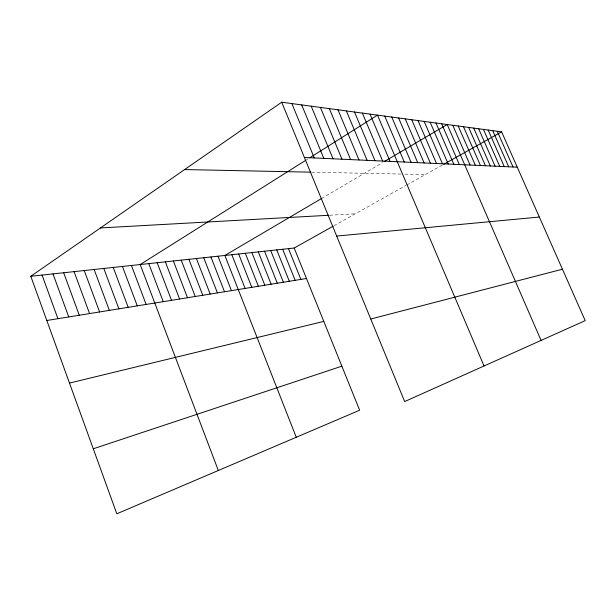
<?xml version="1.0" encoding="UTF-8"?>
<svg xmlns="http://www.w3.org/2000/svg" width="616" height="616" viewBox="0 0 616 616"><rect width="100%" height="100%" fill="white"/><g stroke="black" fill="none" stroke-linecap="round" stroke-linejoin="round"><path stroke-width="0.46" stroke-dasharray="3.08 2.31" d="M306.568 159.775L308.1 158.812M321.56 198.514L382.451 162.655M333.964 225.749L405.929 185.447M406.729 185L442.796 164.795M329.729 215.223L355.286 213.806M311.634 172.187L403.126 174.082M404.92 174.12L425.387 174.544"/><path stroke-width="0.92" d="M30.8 276.276L294.186 248.025L359.644 410.225L116.817 513.79L30.8 276.276L281.704 102.21L501.617 131.855L585.2 320.636L404.666 401.563L281.704 102.21M305.805 160.26L140.194 264.541L218.318 470.501M309.64 157.842L377.485 115.123L484.037 365.981M321.56 198.514L224.871 255.463L296.25 437.26M384.107 161.677L447.201 124.517L541.079 340.417M294.186 248.025L333.187 226.188M443.635 164.326L501.617 131.855M93.278 448.779L341.865 366.181M370.755 319.019L562.431 269.207M69.477 383.075L323.793 321.398M46.816 320.497L306.483 278.494M336.683 236.059L539.331 217.04M100.47 227.943L328.89 215.269M184.631 169.554L310.718 172.172M304.412 157.488L517.263 167.19M497.228 131.262L513.028 166.998M492.738 130.654L508.693 166.797M488.149 130.038L504.265 166.597M483.445 129.406L499.73 166.389M478.64 128.759L495.079 166.181M473.712 128.089L490.328 165.958M468.668 127.412L485.454 165.743M463.494 126.719L480.457 165.511M458.196 126.003L475.344 165.281M452.768 125.271L470.093 165.042M441.657 123.77L459.359 164.549M435.974 123.008L453.861 164.303M430.137 122.222L448.225 164.041M424.162 121.414L442.442 163.779M418.018 120.582L436.505 163.51M411.711 119.735L430.407 163.232M405.243 118.865L424.139 162.947M398.591 117.964L417.702 162.655M391.753 117.04L411.088 162.347M384.723 116.093L404.281 162.039M370.047 114.114L390.074 161.392M362.385 113.082L382.651 161.053M354.493 112.02L375.005 160.707M346.361 110.926L367.128 160.345M337.976 109.794L359.005 159.975M329.337 108.632L350.62 159.598M320.412 107.43L341.972 159.197M311.203 106.183L333.04 158.789M301.694 104.905L323.816 158.374M291.869 103.58L314.275 157.935M288.488 248.641L300.87 279.402M282.675 249.264L295.156 280.326M276.753 249.896L289.327 281.273M270.717 250.543L283.383 282.228M264.557 251.205L277.323 283.214M258.273 251.882L271.14 284.215M251.867 252.568L264.834 285.231M245.322 253.268L258.389 286.278M238.646 253.985L251.813 287.341M231.832 254.716L245.099 288.427M217.972 256.202L231.447 290.637M210.926 256.957L224.509 291.753M203.734 257.727L217.425 292.9M196.389 258.52L210.187 294.071M188.881 259.321L202.787 295.272M181.212 260.145L195.234 296.488M173.365 260.984L187.503 297.744M165.35 261.846L179.602 299.022M157.157 262.724L171.518 300.323M148.772 263.625L163.255 301.663M131.416 265.488L146.131 304.435M122.422 266.451L137.268 305.867M113.221 267.436L128.19 307.338M103.796 268.445L118.888 308.839M94.133 269.485L109.355 310.379M84.238 270.547L99.584 311.965M74.089 271.633L89.566 313.582M63.679 272.749L79.287 315.246M53.007 273.897L68.746 316.947M42.05 275.067L57.927 318.703"/></g></svg>
